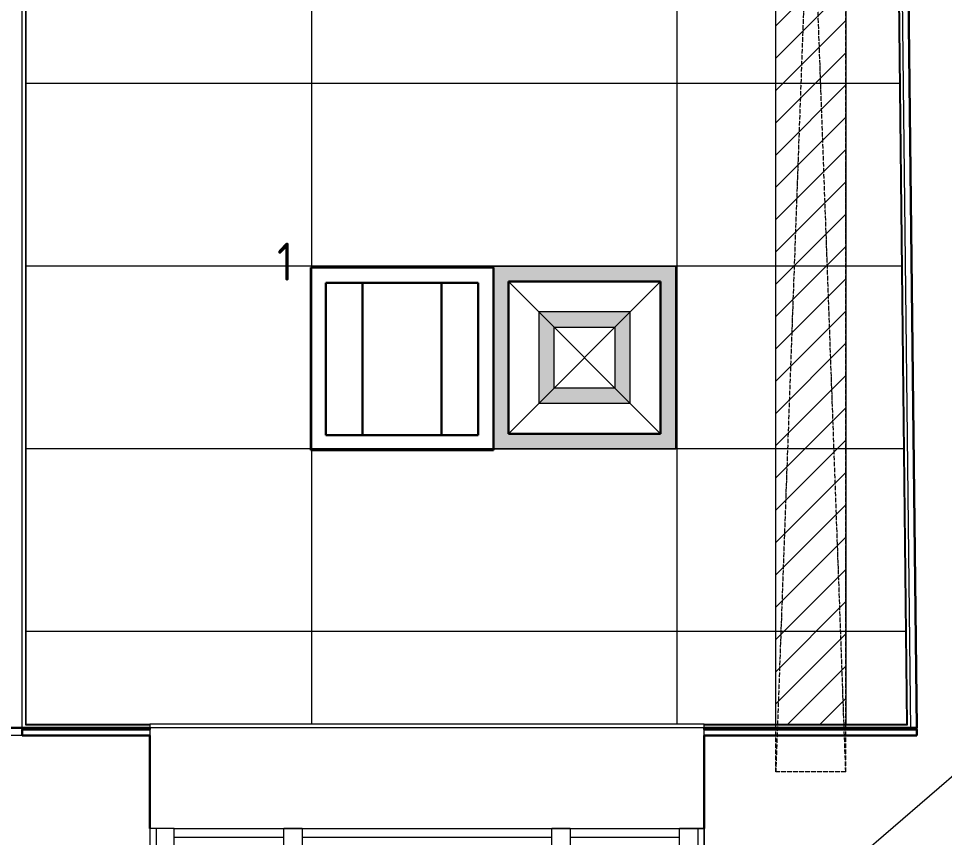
# Model space of a CAD drawing. Header units: millimetres. Extents: x -10051 to 73829, y -4843 to 44223.
# Drawn here: x 38598 to 41639, y 2038 to 4728 of the extents above; entities that cross this region are included whole.
import ezdxf

# ---------------------------------------------------------------- set-up
doc = ezdxf.new("R2010")
doc.units = ezdxf.units.MM
doc.linetypes.add('ADSK_Штрихпунктирная 2 точки_ш15 п1_5 п1_5 п1_5', pattern=[19.5, 15, -1.5, 0, -1.5, 0, -1.5])
for name, color, linetype, lineweight in [('_ Окна', 7, 'Continuous', 9), ('Аннотация', 7, 'Continuous', 20), ('Окна', 7, 'Continuous', 9), ('Отметки', 7, 'Continuous', 9), ('Потолки', 7, 'Continuous', 9), ('Потолки штриховка', 7, 'Continuous', 9), ('Стены внутренние', 7, 'Continuous', 18), ('Стены наружные', 7, 'Continuous', 18), ('Стены несущие', 7, 'Continuous', 30), ('Стены отделка', 7, 'Continuous', 30), ('Стены штриховка', 7, 'Continuous', 9), ('Узлы', 7, 'Continuous', 18)]:
    doc.layers.add(name, color=color, linetype=linetype, lineweight=lineweight)
doc.layers.add('Линии', color=7, linetype='Continuous', lineweight=9, true_color=0x00a600)
doc.styles.add('GOST Common_4', font='GOST_Common.ttf', dxfattribs={"width": 0.9, "height": 200})

# ---------------------------------------------------------------- blocks, each defined once
blk = doc.blocks.new('окно трехпол с фрамугой - 1800 и 1820х2300_h___нов_ ок15-2116658-План потолков 4-го этажа')
at = {"layer": '_ Окна', "lineweight": 18}
for p, q in [((-910, 75), (-910, 135)), ((-910, 135), (-830, 135)), ((-830, 135), (-830, 75)), ((-470, 75), (-470, 135)), ((-470, 135), (-410, 135)), ((-410, 135), (-410, 75)), ((410, 75), (410, 135)), ((410, 135), (470, 135)), ((470, 135), (470, 75)), ((830, 135), (830, 75)), ((910, 135), (830, 135)), ((910, 75), (910, 135)), ((-830, 75), (-910, 75)), ((-410, 75), (-470, 75)), ((470, 75), (410, 75)), ((830, 75), (910, 75))]:
    blk.add_line(p, q, dxfattribs=at)
at = {"layer": '_ Окна'}
for p, q in [((-890, 75), (-890, 135)), ((890, 75), (890, 135)), ((-830, 105), (-470, 105)), ((-410, 105), (410, 105)), ((470, 105), (830, 105))]:
    blk.add_line(p, q, dxfattribs=at)
at = {"layer": 'Окна'}
for p, q in [((-910, 135), (-910, 75)), ((-830, 135), (-910, 135)), ((-830, 135), (-470, 135)), ((-410, 135), (-470, 135)), ((-410, 135), (410, 135)), ((470, 135), (410, 135)), ((470, 135), (830, 135)), ((910, 135), (830, 135)), ((910, 75), (910, 135)), ((-910, 75), (-830, 75)), ((-470, 75), (-830, 75)), ((-470, 75), (-410, 75)), ((410, 75), (-410, 75)), ((410, 75), (470, 75)), ((830, 75), (470, 75)), ((830, 75), (910, 75))]:
    blk.add_line(p, q, dxfattribs=at)

msp = doc.modelspace()

# ---------------------------------------------------------------- hatches: boundary and pattern name
at = {"layer": 'Потолки штриховка', "lineweight": 18}
h = msp.add_hatch(dxfattribs=at)
h.set_pattern_fill('FP_19', color=256, style=0, pattern_type=2)
h.set_pattern_definition([(180, (41959.86, 3314.96), (7e-14, 600), []), (90, (41959.9, 3315), (1200, -7e-14), [])])
h.paths.add_polyline_path([(38620.765, 2411.035), (41515.802, 2410.232), (41457.211, 7689.201), (40219.359, 7689.231), (40216.5, 8216.238), (38622, 8216.238)])
h.paths.add_polyline_path([(38859.368, 2410.993), (38620.765, 2411.035), (38784.688, 2410.562)], flags=16)
h.paths.add_polyline_path([(41505.162, 2410.232), (41513.009, 2410.232), (41515.802, 2410.232), (41491.935, 2410.232)], flags=17)
at = {"layer": 'Потолки штриховка', "lineweight": 18, "true_color": 0x787878}
h = msp.add_hatch(dxfattribs=at)
h.set_pattern_fill('FP_47', color=8, style=0, pattern_type=2)
h.set_pattern_definition([(45, (0, 0), (-53.03301, 53.03301), [])])
h.paths.add_polyline_path([(41119.756, 2410.232), (41314.835, 2410.232), (41314.835, 7689.201), (41084.835, 7689.201), (41084.835, 2410.232)])
at = {"layer": 'Узлы', "true_color": 0x939393}
h = msp.add_hatch(color=252, dxfattribs=at)
h.paths.add_polyline_path([(40156.428, 3314.578), (40756.428, 3314.578), (40756.428, 3914.578), (40156.428, 3914.578), (40156.428, 3364.578)])
h.paths.add_polyline_path([(40206.428, 3364.578), (40206.428, 3864.578), (40706.428, 3864.578), (40706.428, 3364.578), (40571.23, 3364.578)])
h.paths.add_polyline_path([(40571.23, 3464.578), (40606.428, 3464.578), (40606.428, 3764.578), (40306.428, 3764.578), (40306.428, 3464.578), (40556.428, 3464.578)])
h.paths.add_polyline_path([(40356.428, 3514.578), (40356.428, 3714.578), (40556.428, 3714.578), (40556.428, 3514.578), (40546.346, 3514.578)])

# ---------------------------------------------------------------- linework, layer by layer
at = {"layer": 'Линии', "color": 7, "linetype": 'ADSK_Штрихпунктирная 2 точки_ш15 п1_5 п1_5 п1_5'}
for p, q in [((41084.835, 2253.428), (41084.835, 8565.209)), ((41314.835, 8565.209), (41084.835, 2253.428)), ((41314.835, 2253.428), (41084.835, 8565.209)), ((41314.835, 2253.428), (41314.835, 8565.209)), ((41314.835, 2253.428), (41084.835, 2253.428))]:
    msp.add_line(p, q, dxfattribs=at)
at = {"layer": 'Линии', "color": 5, "lineweight": 30, "true_color": 0x0000ff}
for p, q in [((39557.182, 3910.169), (40157.182, 3910.169)), ((39557.182, 3310.169), (39557.182, 3910.169)), ((40157.182, 3910.169), (40157.182, 3310.169)), ((40706.428, 3864.578), (40206.428, 3864.578)), ((40206.428, 3864.578), (40206.428, 3364.578)), ((40706.428, 3364.578), (40706.428, 3864.578)), ((40107.182, 3860.169), (39607.182, 3860.169)), ((39607.182, 3860.169), (39607.182, 3360.169)), ((39727.182, 3860.169), (39727.182, 3360.169)), ((39987.182, 3860.169), (39987.182, 3360.169)), ((40107.182, 3360.169), (40107.182, 3860.169)), ((39607.182, 3360.169), (40107.182, 3360.169)), ((40206.428, 3364.578), (40706.428, 3364.578)), ((40157.182, 3310.169), (39557.182, 3310.169))]:
    msp.add_line(p, q, dxfattribs=at)
at = {"layer": 'Линии', "color": 7, "lineweight": 18}
for p, q in [((40156.428, 3914.578), (40756.428, 3914.578)), ((40156.428, 3314.578), (40156.428, 3914.578)), ((40756.428, 3914.578), (40756.428, 3314.578)), ((40206.428, 3864.578), (40706.428, 3364.578)), ((40706.428, 3864.578), (40206.428, 3364.578)), ((40756.428, 3314.578), (40156.428, 3314.578))]:
    msp.add_line(p, q, dxfattribs=at)
at = {"layer": 'Линии', "color": 7}
for p, q in [((40756.428, 3914.578), (40156.428, 3914.578)), ((40156.428, 3914.578), (40156.428, 3314.578)), ((40756.428, 3314.578), (40756.428, 3914.578)), ((40206.428, 3364.578), (40206.428, 3864.578)), ((40206.428, 3864.578), (40706.428, 3864.578)), ((40706.428, 3864.578), (40706.428, 3364.578)), ((40306.428, 3764.578), (40306.428, 3464.578)), ((40606.428, 3764.578), (40306.428, 3764.578)), ((40606.428, 3464.578), (40606.428, 3764.578)), ((40356.428, 3714.578), (40556.428, 3714.578)), ((40356.428, 3514.578), (40356.428, 3714.578)), ((40556.428, 3714.578), (40556.428, 3514.578)), ((40556.428, 3514.578), (40356.428, 3514.578)), ((40306.428, 3464.578), (40606.428, 3464.578)), ((40706.428, 3364.578), (40206.428, 3364.578)), ((40156.428, 3314.578), (40756.428, 3314.578))]:
    msp.add_line(p, q, dxfattribs=at)
at = {"layer": 'Отметки', "lineweight": 20}
msp.add_line((42451.533, 2916.091), (40322.41, 1083.755), dxfattribs=at)
at = {"layer": 'Потолки'}
for p, q in [((41084.835, 2410.232), (41084.835, 7689.201)), ((41314.835, 7689.433), (41314.835, 2410.232))]:
    msp.add_line(p, q, dxfattribs=at)
at = {"layer": 'Стены внутренние'}
msp.add_line((40849.137, 2398.232), (39029.137, 2398.232), dxfattribs=at)
at = {"layer": 'Стены наружные'}
msp.add_line((40849.137, 2410.232), (39029.137, 2410.232), dxfattribs=at)
at = {"layer": 'Стены несущие'}
for p, q in [((41547.717, 2398.232), (41483.028, 8248.238)), ((38029.138, 2398.232), (39029.137, 2398.232)), ((39029.137, 2393.428), (38610, 2393.428)), ((38610, 2393.428), (38610, 2373.428)), ((38610, 2373.428), (39029.137, 2373.428)), ((39029.137, 2398.232), (39029.137, 2393.428)), ((39029.137, 2373.428), (39029.137, 2068.232)), ((40849.137, 2393.428), (40849.137, 2398.232)), ((40849.137, 2398.232), (41547.717, 2398.232)), ((41547.991, 2393.428), (40849.137, 2393.428)), ((40849.137, 2068.232), (40849.137, 2373.428)), ((40849.137, 2373.428), (41547.991, 2373.428)), ((41547.991, 2373.428), (41547.991, 2393.428))]:
    msp.add_line(p, q, dxfattribs=at)
at = {"layer": 'Стены отделка', "lineweight": 9}
for p, q in [((38610, 2393.428), (38610, 8248.238)), ((38622, 8216.238), (38622, 2410.232)), ((41527.992, 2393.206), (41468.531, 7750.516)), ((41488.53, 7750.738), (41547.991, 2393.428)), ((41515.802, 2410.232), (41457.211, 7689.201)), ((38622, 2410.232), (39029.137, 2410.232)), ((39029.137, 2410.232), (39029.137, 2398.232)), ((40849.137, 2398.232), (40849.137, 2410.232)), ((40849.137, 2410.232), (41515.802, 2410.232)), ((38610, 2373.428), (38460, 2373.428)), ((39029.137, 2393.428), (39029.137, 2373.428)), ((40849.137, 2373.428), (40849.137, 2393.428)), ((41547.991, 2393.428), (41527.992, 2393.206))]:
    msp.add_line(p, q, dxfattribs=at)
at = {"layer": 'Стены штриховка'}
for p, q in [((38620, 8218.238), (38620, 2408.232)), ((41517.825, 2408.232), (41459.189, 7691.201)), ((38620, 2408.232), (39029.137, 2408.232)), ((40849.137, 2408.232), (41517.825, 2408.232))]:
    msp.add_line(p, q, dxfattribs=at)

# ---------------------------------------------------------------- block references
at = {"layer": 'Окна', "rotation": 180}
msp.add_blockref('окно трехпол с фрамугой - 1800 и 1820х2300_h___нов_ ок15-2116658-План потолков 4-го этажа', (39939.137, 2143.232), dxfattribs=at)

# ---------------------------------------------------------------- texts
at = {"layer": 'Аннотация', "lineweight": 9, "insert": (39473.447, 3929.521), "char_height": 125, "width": 175.5, "attachment_point": 5, "line_spacing_factor": 1.022766, "style": 'GOST Common_4'}
msp.add_mtext('\\pt180,360,540,720,900,1080,1260,1440,1620,1800,1980,2160,2340,2520,2700,2880,3060,3240,3420,3600,3780,3960,4140,4320,4500,4680,4860,5040,5220,5400,5580,5760;1 ', dxfattribs=at)

doc.saveas('drawing.dxf')
